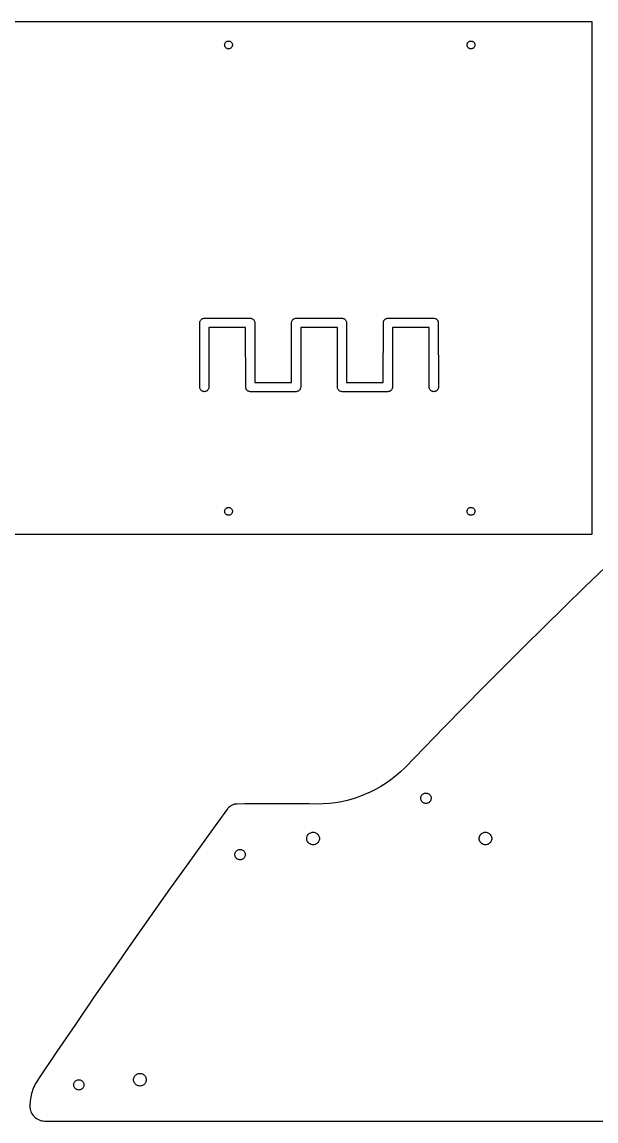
# Model space of a CAD drawing. Header units: metres. Extents: x 0 to 3190, y 0 to 479.
# Drawn here: x 279.8 to 530, y 0 to 479 of the extents above; entities that cross this region are included whole.
import ezdxf

# ---------------------------------------------------------------- set-up
doc = ezdxf.new("R2010")
doc.units = ezdxf.units.M

msp = doc.modelspace()

# ---------------------------------------------------------------- linework, layer by layer
for p, q in [((528.32, 478.985), (0, 478.985)), ((528.32, 255.727), (528.32, 478.985)), ((368.139, 469.207), (368.182, 469.425)), ((368.182, 469.425), (368.253, 469.636)), ((368.253, 469.636), (368.352, 469.835)), ((368.352, 469.835), (368.475, 470.02)), ((368.475, 470.02), (368.622, 470.187)), ((368.622, 470.187), (368.789, 470.334)), ((368.789, 470.334), (368.974, 470.457)), ((368.974, 470.457), (369.173, 470.556)), ((369.173, 470.556), (369.384, 470.627)), ((369.384, 470.627), (369.602, 470.671)), ((369.602, 470.671), (369.824, 470.685)), ((369.824, 470.685), (370.046, 470.671)), ((370.046, 470.671), (370.264, 470.627)), ((370.264, 470.627), (370.475, 470.556)), ((370.475, 470.556), (370.674, 470.457)), ((370.674, 470.457), (370.859, 470.334)), ((370.859, 470.334), (371.026, 470.187)), ((371.026, 470.187), (371.173, 470.02)), ((371.173, 470.02), (371.296, 469.835)), ((371.296, 469.835), (371.395, 469.636)), ((371.395, 469.636), (371.466, 469.425)), ((371.466, 469.425), (371.509, 469.207)), ((473.803, 469.207), (473.846, 469.425)), ((473.846, 469.425), (473.917, 469.636)), ((473.917, 469.636), (474.016, 469.835)), ((474.016, 469.835), (474.139, 470.02)), ((474.139, 470.02), (474.286, 470.187)), ((474.286, 470.187), (474.453, 470.334)), ((474.453, 470.334), (474.638, 470.457)), ((474.638, 470.457), (474.837, 470.556)), ((474.837, 470.556), (475.048, 470.627)), ((475.048, 470.627), (475.266, 470.671)), ((475.266, 470.671), (475.488, 470.685)), ((475.488, 470.685), (475.71, 470.671)), ((475.71, 470.671), (475.928, 470.627)), ((475.928, 470.627), (476.139, 470.556)), ((476.139, 470.556), (476.338, 470.457)), ((476.338, 470.457), (476.523, 470.334)), ((476.523, 470.334), (476.69, 470.187)), ((476.69, 470.187), (476.837, 470.02)), ((476.837, 470.02), (476.96, 469.835)), ((476.96, 469.835), (477.059, 469.636)), ((477.059, 469.636), (477.13, 469.425)), ((477.13, 469.425), (477.173, 469.207)), ((368.124, 468.985), (368.139, 469.207)), ((368.139, 468.763), (368.124, 468.985)), ((368.182, 468.545), (368.139, 468.763)), ((368.253, 468.335), (368.182, 468.545)), ((368.352, 468.135), (368.253, 468.335)), ((368.475, 467.95), (368.352, 468.135)), ((368.622, 467.783), (368.475, 467.95)), ((368.789, 467.636), (368.622, 467.783)), ((368.974, 467.513), (368.789, 467.636)), ((369.173, 467.415), (368.974, 467.513)), ((369.384, 467.343), (369.173, 467.415)), ((369.602, 467.3), (369.384, 467.343)), ((369.824, 467.285), (369.602, 467.3)), ((370.046, 467.3), (369.824, 467.285)), ((370.264, 467.343), (370.046, 467.3)), ((370.475, 467.415), (370.264, 467.343)), ((370.674, 467.513), (370.475, 467.415)), ((370.859, 467.636), (370.674, 467.513)), ((371.026, 467.783), (370.859, 467.636)), ((371.173, 467.95), (371.026, 467.783)), ((371.296, 468.135), (371.173, 467.95)), ((371.395, 468.335), (371.296, 468.135)), ((371.466, 468.545), (371.395, 468.335)), ((371.509, 468.763), (371.466, 468.545)), ((371.509, 469.207), (371.524, 468.985)), ((371.524, 468.985), (371.509, 468.763)), ((473.788, 468.985), (473.803, 469.207)), ((473.803, 468.763), (473.788, 468.985)), ((473.846, 468.545), (473.803, 468.763)), ((473.917, 468.335), (473.846, 468.545)), ((474.016, 468.135), (473.917, 468.335)), ((474.139, 467.95), (474.016, 468.135)), ((474.286, 467.783), (474.139, 467.95)), ((474.453, 467.636), (474.286, 467.783)), ((474.638, 467.513), (474.453, 467.636)), ((474.837, 467.415), (474.638, 467.513)), ((475.048, 467.343), (474.837, 467.415)), ((475.266, 467.3), (475.048, 467.343)), ((475.488, 467.285), (475.266, 467.3)), ((475.71, 467.3), (475.488, 467.285)), ((475.928, 467.343), (475.71, 467.3)), ((476.139, 467.415), (475.928, 467.343)), ((476.338, 467.513), (476.139, 467.415)), ((476.523, 467.636), (476.338, 467.513)), ((476.69, 467.783), (476.523, 467.636)), ((476.837, 467.95), (476.69, 467.783)), ((476.96, 468.135), (476.837, 467.95)), ((477.059, 468.335), (476.96, 468.135)), ((477.13, 468.545), (477.059, 468.335)), ((477.173, 468.763), (477.13, 468.545)), ((477.173, 469.207), (477.188, 468.985)), ((477.188, 468.985), (477.173, 468.763)), ((358.298, 349.599), (358.532, 349.715)), ((358.532, 349.715), (358.78, 349.799)), ((358.78, 349.799), (359.037, 349.85)), ((359.037, 349.85), (359.298, 349.867)), ((359.298, 349.867), (379.258, 349.867)), ((379.258, 349.867), (379.519, 349.85)), ((379.519, 349.85), (379.775, 349.799)), ((379.775, 349.799), (380.023, 349.715)), ((380.023, 349.715), (380.258, 349.599)), ((398.298, 349.599), (398.532, 349.715)), ((398.532, 349.715), (398.78, 349.799)), ((398.78, 349.799), (399.037, 349.85)), ((399.037, 349.85), (399.298, 349.867)), ((399.298, 349.867), (419.258, 349.867)), ((419.258, 349.867), (419.519, 349.85)), ((419.519, 349.85), (419.775, 349.799)), ((419.775, 349.799), (420.023, 349.715)), ((420.023, 349.715), (420.258, 349.599)), ((438.298, 349.599), (438.532, 349.715)), ((438.532, 349.715), (438.78, 349.799)), ((438.78, 349.799), (439.037, 349.85)), ((439.037, 349.85), (439.298, 349.867)), ((439.298, 349.867), (459.258, 349.867)), ((459.258, 349.867), (459.519, 349.85)), ((459.519, 349.85), (459.775, 349.799)), ((459.775, 349.799), (460.023, 349.715)), ((460.023, 349.715), (460.258, 349.599)), ((357.258, 319.867), (357.298, 347.867)), ((357.298, 347.867), (357.315, 348.128)), ((357.315, 348.128), (357.366, 348.385)), ((357.366, 348.385), (357.45, 348.633)), ((357.45, 348.633), (357.566, 348.867)), ((357.566, 348.867), (357.711, 349.085)), ((357.711, 349.085), (357.883, 349.282)), ((357.883, 349.282), (358.08, 349.454)), ((358.08, 349.454), (358.298, 349.599)), ((361.295, 345.867), (361.258, 319.867)), ((377.26, 345.867), (361.295, 345.867)), ((377.298, 319.867), (377.26, 345.867)), ((380.258, 349.599), (380.475, 349.454)), ((380.475, 349.454), (380.672, 349.282)), ((380.672, 349.282), (380.844, 349.085)), ((380.844, 349.085), (380.99, 348.867)), ((380.99, 348.867), (381.105, 348.633)), ((381.105, 348.633), (381.189, 348.385)), ((381.189, 348.385), (381.24, 348.128)), ((381.24, 348.128), (381.258, 347.867)), ((381.258, 347.867), (381.295, 321.867)), ((397.26, 321.867), (397.298, 347.867)), ((397.298, 347.867), (397.315, 348.128)), ((397.315, 348.128), (397.366, 348.385)), ((397.366, 348.385), (397.45, 348.633)), ((397.45, 348.633), (397.566, 348.867)), ((397.566, 348.867), (397.711, 349.085)), ((397.711, 349.085), (397.883, 349.282)), ((397.883, 349.282), (398.08, 349.454)), ((398.08, 349.454), (398.298, 349.599)), ((401.295, 345.867), (401.258, 319.867)), ((417.26, 345.867), (401.295, 345.867)), ((417.298, 319.867), (417.26, 345.867)), ((420.258, 349.599), (420.475, 349.454)), ((420.475, 349.454), (420.672, 349.282)), ((420.672, 349.282), (420.844, 349.085)), ((420.844, 349.085), (420.99, 348.867)), ((420.99, 348.867), (421.105, 348.633)), ((421.105, 348.633), (421.189, 348.385)), ((421.189, 348.385), (421.24, 348.128)), ((421.24, 348.128), (421.258, 347.867)), ((421.258, 347.867), (421.295, 321.867)), ((437.26, 321.867), (437.298, 347.867)), ((437.298, 347.867), (437.315, 348.128)), ((437.315, 348.128), (437.366, 348.385)), ((437.366, 348.385), (437.45, 348.633)), ((437.45, 348.633), (437.566, 348.867)), ((437.566, 348.867), (437.711, 349.085)), ((437.711, 349.085), (437.883, 349.282)), ((437.883, 349.282), (438.08, 349.454)), ((438.08, 349.454), (438.298, 349.599)), ((441.295, 345.867), (441.258, 319.867)), ((457.26, 345.867), (441.295, 345.867)), ((457.298, 319.867), (457.26, 345.867)), ((460.258, 349.599), (460.475, 349.454)), ((460.475, 349.454), (460.672, 349.282)), ((460.672, 349.282), (460.844, 349.085)), ((460.844, 349.085), (460.99, 348.867)), ((460.99, 348.867), (461.105, 348.633)), ((461.105, 348.633), (461.189, 348.385)), ((461.189, 348.385), (461.24, 348.128)), ((461.24, 348.128), (461.258, 347.867)), ((461.258, 347.867), (461.298, 319.867)), ((381.295, 321.867), (397.26, 321.867)), ((421.295, 321.867), (437.26, 321.867)), ((357.275, 319.606), (357.258, 319.867)), ((357.326, 319.35), (357.275, 319.606)), ((357.41, 319.102), (357.326, 319.35)), ((357.526, 318.867), (357.41, 319.102)), ((357.671, 318.65), (357.526, 318.867)), ((357.843, 318.453), (357.671, 318.65)), ((358.04, 318.281), (357.843, 318.453)), ((358.258, 318.135), (358.04, 318.281)), ((358.492, 318.02), (358.258, 318.135)), ((358.74, 317.936), (358.492, 318.02)), ((358.997, 317.884), (358.74, 317.936)), ((359.258, 317.867), (358.997, 317.884)), ((359.519, 317.884), (359.258, 317.867)), ((359.775, 317.936), (359.519, 317.884)), ((360.023, 318.02), (359.775, 317.936)), ((360.258, 318.135), (360.023, 318.02)), ((360.475, 318.281), (360.258, 318.135)), ((360.672, 318.453), (360.475, 318.281)), ((360.844, 318.65), (360.672, 318.453)), ((360.99, 318.867), (360.844, 318.65)), ((361.105, 319.102), (360.99, 318.867)), ((361.189, 319.35), (361.105, 319.102)), ((361.24, 319.606), (361.189, 319.35)), ((361.258, 319.867), (361.24, 319.606)), ((377.315, 319.606), (377.298, 319.867)), ((377.366, 319.35), (377.315, 319.606)), ((377.45, 319.102), (377.366, 319.35)), ((377.566, 318.867), (377.45, 319.102)), ((377.711, 318.65), (377.566, 318.867)), ((377.883, 318.453), (377.711, 318.65)), ((378.08, 318.281), (377.883, 318.453)), ((378.298, 318.135), (378.08, 318.281)), ((378.532, 318.02), (378.298, 318.135)), ((378.78, 317.936), (378.532, 318.02)), ((379.037, 317.884), (378.78, 317.936)), ((379.298, 317.867), (379.037, 317.884)), ((399.258, 317.867), (379.298, 317.867)), ((399.519, 317.884), (399.258, 317.867)), ((399.775, 317.936), (399.519, 317.884)), ((400.023, 318.02), (399.775, 317.936)), ((400.258, 318.135), (400.023, 318.02)), ((400.475, 318.281), (400.258, 318.135)), ((400.672, 318.453), (400.475, 318.281)), ((400.844, 318.65), (400.672, 318.453)), ((400.99, 318.867), (400.844, 318.65)), ((401.105, 319.102), (400.99, 318.867)), ((401.189, 319.35), (401.105, 319.102)), ((401.24, 319.606), (401.189, 319.35)), ((401.258, 319.867), (401.24, 319.606)), ((417.315, 319.606), (417.298, 319.867)), ((417.366, 319.35), (417.315, 319.606)), ((417.45, 319.102), (417.366, 319.35)), ((417.566, 318.867), (417.45, 319.102)), ((417.711, 318.65), (417.566, 318.867)), ((417.883, 318.453), (417.711, 318.65)), ((418.08, 318.281), (417.883, 318.453)), ((418.298, 318.135), (418.08, 318.281)), ((418.532, 318.02), (418.298, 318.135)), ((418.78, 317.936), (418.532, 318.02)), ((419.037, 317.884), (418.78, 317.936)), ((419.298, 317.867), (419.037, 317.884)), ((439.258, 317.867), (419.298, 317.867)), ((439.519, 317.884), (439.258, 317.867)), ((439.775, 317.936), (439.519, 317.884)), ((440.023, 318.02), (439.775, 317.936)), ((440.258, 318.135), (440.023, 318.02)), ((440.475, 318.281), (440.258, 318.135)), ((440.672, 318.453), (440.475, 318.281)), ((440.844, 318.65), (440.672, 318.453)), ((440.99, 318.867), (440.844, 318.65)), ((441.105, 319.102), (440.99, 318.867)), ((441.189, 319.35), (441.105, 319.102)), ((441.24, 319.606), (441.189, 319.35)), ((441.258, 319.867), (441.24, 319.606)), ((457.315, 319.606), (457.298, 319.867)), ((457.366, 319.35), (457.315, 319.606)), ((457.45, 319.102), (457.366, 319.35)), ((457.566, 318.867), (457.45, 319.102)), ((457.711, 318.65), (457.566, 318.867)), ((457.883, 318.453), (457.711, 318.65)), ((458.08, 318.281), (457.883, 318.453)), ((458.298, 318.135), (458.08, 318.281)), ((458.532, 318.02), (458.298, 318.135)), ((458.78, 317.936), (458.532, 318.02)), ((459.037, 317.884), (458.78, 317.936)), ((459.298, 317.867), (459.037, 317.884)), ((459.559, 317.884), (459.298, 317.867)), ((459.815, 317.936), (459.559, 317.884)), ((460.063, 318.02), (459.815, 317.936)), ((460.298, 318.135), (460.063, 318.02)), ((460.515, 318.281), (460.298, 318.135)), ((460.712, 318.453), (460.515, 318.281)), ((460.884, 318.65), (460.712, 318.453)), ((461.03, 318.867), (460.884, 318.65)), ((461.145, 319.102), (461.03, 318.867)), ((461.229, 319.35), (461.145, 319.102)), ((461.28, 319.606), (461.229, 319.35)), ((461.298, 319.867), (461.28, 319.606)), ((368.124, 265.727), (368.139, 265.949)), ((368.139, 265.505), (368.124, 265.727)), ((368.139, 265.949), (368.182, 266.167)), ((368.182, 265.287), (368.139, 265.505)), ((368.182, 266.167), (368.253, 266.378)), ((368.253, 265.076), (368.182, 265.287)), ((368.253, 266.378), (368.352, 266.577)), ((368.352, 264.877), (368.253, 265.076)), ((368.352, 266.577), (368.475, 266.762)), ((368.475, 264.692), (368.352, 264.877)), ((368.475, 266.762), (368.622, 266.929)), ((368.622, 264.525), (368.475, 264.692)), ((368.622, 266.929), (368.789, 267.076)), ((368.789, 264.378), (368.622, 264.525)), ((368.789, 267.076), (368.974, 267.199)), ((368.974, 264.255), (368.789, 264.378)), ((368.974, 267.199), (369.173, 267.298)), ((369.173, 264.156), (368.974, 264.255)), ((369.173, 267.298), (369.384, 267.369)), ((369.384, 264.085), (369.173, 264.156)), ((369.384, 267.369), (369.602, 267.412)), ((369.602, 264.042), (369.384, 264.085)), ((369.602, 267.412), (369.824, 267.427)), ((369.824, 264.027), (369.602, 264.042)), ((369.824, 267.427), (370.046, 267.412)), ((370.046, 264.042), (369.824, 264.027)), ((370.046, 267.412), (370.264, 267.369)), ((370.264, 264.085), (370.046, 264.042)), ((370.264, 267.369), (370.475, 267.298)), ((370.475, 264.156), (370.264, 264.085)), ((370.475, 267.298), (370.674, 267.199)), ((370.674, 264.255), (370.475, 264.156)), ((370.674, 267.199), (370.859, 267.076)), ((370.859, 264.378), (370.674, 264.255)), ((370.859, 267.076), (371.026, 266.929)), ((371.026, 264.525), (370.859, 264.378)), ((371.026, 266.929), (371.173, 266.762)), ((371.173, 264.692), (371.026, 264.525)), ((371.173, 266.762), (371.296, 266.577)), ((371.296, 264.877), (371.173, 264.692)), ((371.296, 266.577), (371.395, 266.378)), ((371.395, 265.076), (371.296, 264.877)), ((371.395, 266.378), (371.466, 266.167)), ((371.466, 265.287), (371.395, 265.076)), ((371.466, 266.167), (371.509, 265.949)), ((371.509, 265.505), (371.466, 265.287)), ((371.509, 265.949), (371.524, 265.727)), ((371.524, 265.727), (371.509, 265.505)), ((473.788, 265.727), (473.803, 265.949)), ((473.803, 265.505), (473.788, 265.727)), ((473.803, 265.949), (473.846, 266.167)), ((473.846, 265.287), (473.803, 265.505)), ((473.846, 266.167), (473.917, 266.378)), ((473.917, 265.076), (473.846, 265.287)), ((473.917, 266.378), (474.016, 266.577)), ((474.016, 264.877), (473.917, 265.076)), ((474.016, 266.577), (474.139, 266.762)), ((474.139, 264.692), (474.016, 264.877)), ((474.139, 266.762), (474.286, 266.929)), ((474.286, 264.525), (474.139, 264.692)), ((474.286, 266.929), (474.453, 267.076)), ((474.453, 264.378), (474.286, 264.525)), ((474.453, 267.076), (474.638, 267.199)), ((474.638, 264.255), (474.453, 264.378)), ((474.638, 267.199), (474.837, 267.298)), ((474.837, 264.156), (474.638, 264.255)), ((474.837, 267.298), (475.048, 267.369)), ((475.048, 264.085), (474.837, 264.156)), ((475.048, 267.369), (475.266, 267.412)), ((475.266, 264.042), (475.048, 264.085)), ((475.266, 267.412), (475.488, 267.427)), ((475.488, 264.027), (475.266, 264.042)), ((475.488, 267.427), (475.71, 267.412)), ((475.71, 264.042), (475.488, 264.027)), ((475.71, 267.412), (475.928, 267.369)), ((475.928, 264.085), (475.71, 264.042)), ((475.928, 267.369), (476.139, 267.298)), ((476.139, 264.156), (475.928, 264.085)), ((476.139, 267.298), (476.338, 267.199)), ((476.338, 264.255), (476.139, 264.156)), ((476.338, 267.199), (476.523, 267.076)), ((476.523, 264.378), (476.338, 264.255)), ((476.523, 267.076), (476.69, 266.929)), ((476.69, 264.525), (476.523, 264.378)), ((476.69, 266.929), (476.837, 266.762)), ((476.837, 264.692), (476.69, 264.525)), ((476.837, 266.762), (476.96, 266.577)), ((476.96, 264.877), (476.837, 264.692)), ((476.96, 266.577), (477.059, 266.378)), ((477.059, 265.076), (476.96, 264.877)), ((477.059, 266.378), (477.13, 266.167)), ((477.13, 265.287), (477.059, 265.076)), ((477.13, 266.167), (477.173, 265.949)), ((477.173, 265.505), (477.13, 265.287)), ((477.173, 265.949), (477.188, 265.727)), ((477.188, 265.727), (477.173, 265.505)), ((0, 255.727), (528.32, 255.727)), ((534.073, 241.369), (525.173, 232.784)), ((525.173, 232.784), (516.308, 224.164)), ((516.308, 224.164), (507.478, 215.508)), ((507.478, 215.508), (498.682, 206.818)), ((498.682, 206.818), (489.922, 198.093)), ((489.922, 198.093), (481.197, 189.332)), ((481.197, 189.332), (472.507, 180.537)), ((472.507, 180.537), (463.851, 171.707)), ((463.851, 171.707), (455.231, 162.842)), ((455.231, 162.842), (446.645, 153.942)), ((446.645, 153.942), (444.726, 152.114)), ((440.629, 148.752), (438.462, 147.226)), ((442.719, 150.383), (440.629, 148.752)), ((444.726, 152.114), (442.719, 150.383)), ((433.917, 144.502), (431.55, 143.31)), ((436.223, 145.808), (433.917, 144.502)), ((438.462, 147.226), (436.223, 145.808)), ((418.996, 139.163), (416.385, 138.71)), ((421.583, 139.744), (418.996, 139.163)), ((424.137, 140.451), (421.583, 139.744)), ((426.654, 141.282), (424.137, 140.451)), ((429.127, 142.236), (426.654, 141.282)), ((431.55, 143.31), (429.127, 142.236)), ((453.611, 140.671), (453.63, 140.965)), ((453.63, 140.377), (453.611, 140.671)), ((453.63, 140.965), (453.687, 141.253)), ((453.687, 140.089), (453.63, 140.377)), ((453.687, 141.253), (453.782, 141.532)), ((453.782, 139.81), (453.687, 140.089)), ((453.782, 141.532), (453.912, 141.796)), ((453.912, 139.546), (453.782, 139.81)), ((453.912, 141.796), (454.076, 142.041)), ((454.076, 139.301), (453.912, 139.546)), ((454.076, 142.041), (454.27, 142.262)), ((454.27, 139.08), (454.076, 139.301)), ((454.27, 142.262), (454.491, 142.456)), ((454.491, 138.886), (454.27, 139.08)), ((454.491, 142.456), (454.736, 142.62)), ((454.736, 142.62), (455, 142.75)), ((455, 142.75), (455.278, 142.844)), ((455.278, 142.844), (455.567, 142.902)), ((455.567, 142.902), (455.861, 142.921)), ((455.861, 142.921), (456.154, 142.902)), ((456.154, 142.902), (456.443, 142.844)), ((456.443, 142.844), (456.722, 142.75)), ((456.722, 142.75), (456.986, 142.62)), ((456.986, 142.62), (457.23, 142.456)), ((457.23, 142.456), (457.452, 142.262)), ((457.452, 139.08), (457.23, 138.886)), ((457.452, 142.262), (457.646, 142.041)), ((457.646, 139.301), (457.452, 139.08)), ((457.646, 142.041), (457.809, 141.796)), ((457.809, 139.546), (457.646, 139.301)), ((457.809, 141.796), (457.939, 141.532)), ((457.939, 139.81), (457.809, 139.546)), ((457.939, 141.532), (458.034, 141.253)), ((458.034, 140.089), (457.939, 139.81)), ((458.034, 141.253), (458.091, 140.965)), ((458.091, 140.377), (458.034, 140.089)), ((458.091, 140.965), (458.111, 140.671)), ((458.111, 140.671), (458.091, 140.377)), ((369.336, 135.993), (360.885, 124.374)), ((369.516, 136.234), (369.336, 135.993)), ((369.709, 136.463), (369.516, 136.234)), ((369.916, 136.68), (369.709, 136.463)), ((370.135, 136.885), (369.916, 136.68)), ((370.367, 137.076), (370.135, 136.885)), ((370.609, 137.252), (370.367, 137.076)), ((370.861, 137.414), (370.609, 137.252)), ((371.123, 137.561), (370.861, 137.414)), ((371.393, 137.691), (371.123, 137.561)), ((371.671, 137.805), (371.393, 137.691)), ((371.954, 137.902), (371.671, 137.805)), ((372.244, 137.982), (371.954, 137.902)), ((372.537, 138.045), (372.244, 137.982)), ((372.833, 138.09), (372.537, 138.045)), ((373.132, 138.116), (372.833, 138.09)), ((373.432, 138.125), (373.132, 138.116)), ((376.935, 138.189), (373.432, 138.125)), ((380.438, 138.238), (376.935, 138.189)), ((383.941, 138.273), (380.438, 138.238)), ((387.444, 138.294), (383.941, 138.273)), ((390.947, 138.301), (387.444, 138.294)), ((394.45, 138.294), (390.947, 138.301)), ((397.953, 138.273), (394.45, 138.294)), ((401.456, 138.238), (397.953, 138.273)), ((404.959, 138.189), (401.456, 138.238)), ((408.462, 138.125), (404.959, 138.189)), ((411.111, 138.191), (408.462, 138.125)), ((413.755, 138.385), (411.111, 138.191)), ((416.385, 138.71), (413.755, 138.385)), ((454.736, 138.722), (454.491, 138.886)), ((455, 138.592), (454.736, 138.722)), ((455.278, 138.498), (455, 138.592)), ((455.567, 138.44), (455.278, 138.498)), ((455.861, 138.421), (455.567, 138.44)), ((456.154, 138.44), (455.861, 138.421)), ((456.443, 138.498), (456.154, 138.44)), ((456.722, 138.592), (456.443, 138.498)), ((456.986, 138.722), (456.722, 138.592)), ((457.23, 138.886), (456.986, 138.722)), ((404.29, 124.5), (404.49, 124.8)), ((404.49, 124.8), (404.727, 125.07)), ((404.727, 125.07), (404.997, 125.307)), ((404.997, 125.307), (405.296, 125.507)), ((405.296, 125.507), (405.619, 125.666)), ((405.619, 125.666), (405.96, 125.782)), ((405.96, 125.782), (406.312, 125.852)), ((406.312, 125.852), (406.671, 125.875)), ((406.671, 125.875), (407.03, 125.852)), ((407.03, 125.852), (407.383, 125.782)), ((407.383, 125.782), (407.724, 125.666)), ((407.724, 125.666), (408.046, 125.507)), ((408.046, 125.507), (408.345, 125.307)), ((408.345, 125.307), (408.616, 125.07)), ((408.616, 125.07), (408.853, 124.8)), ((408.853, 124.8), (409.053, 124.5)), ((479.429, 124.5), (479.629, 124.8)), ((479.629, 124.8), (479.866, 125.07)), ((479.866, 125.07), (480.137, 125.307)), ((480.137, 125.307), (480.436, 125.507)), ((480.436, 125.507), (480.758, 125.666)), ((480.758, 125.666), (481.099, 125.782)), ((481.099, 125.782), (481.452, 125.852)), ((481.452, 125.852), (481.811, 125.875)), ((481.811, 125.875), (482.17, 125.852)), ((482.17, 125.852), (482.523, 125.782)), ((482.523, 125.782), (482.863, 125.666)), ((482.863, 125.666), (483.186, 125.507)), ((483.186, 125.507), (483.485, 125.307)), ((483.485, 125.307), (483.755, 125.07)), ((483.755, 125.07), (483.993, 124.8)), ((483.993, 124.8), (484.192, 124.5)), ((360.885, 124.374), (352.48, 112.722)), ((403.921, 123.125), (403.945, 123.484)), ((403.945, 122.767), (403.921, 123.125)), ((403.945, 123.484), (404.015, 123.837)), ((404.015, 122.414), (403.945, 122.767)), ((404.015, 123.837), (404.131, 124.178)), ((404.131, 122.073), (404.015, 122.414)), ((404.131, 124.178), (404.29, 124.5)), ((404.29, 121.75), (404.131, 122.073)), ((404.49, 121.451), (404.29, 121.75)), ((404.727, 121.181), (404.49, 121.451)), ((404.997, 120.944), (404.727, 121.181)), ((405.296, 120.744), (404.997, 120.944)), ((405.619, 120.585), (405.296, 120.744)), ((405.96, 120.469), (405.619, 120.585)), ((406.312, 120.399), (405.96, 120.469)), ((406.671, 120.375), (406.312, 120.399)), ((407.03, 120.399), (406.671, 120.375)), ((407.383, 120.469), (407.03, 120.399)), ((407.724, 120.585), (407.383, 120.469)), ((408.046, 120.744), (407.724, 120.585)), ((408.345, 120.944), (408.046, 120.744)), ((408.616, 121.181), (408.345, 120.944)), ((408.853, 121.451), (408.616, 121.181)), ((409.053, 121.75), (408.853, 121.451)), ((409.053, 124.5), (409.212, 124.178)), ((409.212, 122.073), (409.053, 121.75)), ((409.212, 124.178), (409.328, 123.837)), ((409.328, 122.414), (409.212, 122.073)), ((409.328, 123.837), (409.398, 123.484)), ((409.398, 122.767), (409.328, 122.414)), ((409.398, 123.484), (409.421, 123.125)), ((409.421, 123.125), (409.398, 122.767)), ((479.061, 123.125), (479.084, 123.484)), ((479.084, 122.767), (479.061, 123.125)), ((479.084, 123.484), (479.155, 123.837)), ((479.155, 122.414), (479.084, 122.767)), ((479.155, 123.837), (479.27, 124.178)), ((479.27, 122.073), (479.155, 122.414)), ((479.27, 124.178), (479.429, 124.5)), ((479.429, 121.75), (479.27, 122.073)), ((479.629, 121.451), (479.429, 121.75)), ((479.866, 121.181), (479.629, 121.451)), ((480.137, 120.944), (479.866, 121.181)), ((480.436, 120.744), (480.137, 120.944)), ((480.758, 120.585), (480.436, 120.744)), ((481.099, 120.469), (480.758, 120.585)), ((481.452, 120.399), (481.099, 120.469)), ((481.811, 120.375), (481.452, 120.399)), ((482.17, 120.399), (481.811, 120.375)), ((482.523, 120.469), (482.17, 120.399)), ((482.863, 120.585), (482.523, 120.469)), ((483.186, 120.744), (482.863, 120.585)), ((483.485, 120.944), (483.186, 120.744)), ((483.755, 121.181), (483.485, 120.944)), ((483.993, 121.451), (483.755, 121.181)), ((484.192, 121.75), (483.993, 121.451)), ((484.192, 124.5), (484.351, 124.178)), ((484.351, 122.073), (484.192, 121.75)), ((484.351, 124.178), (484.467, 123.837)), ((484.467, 122.414), (484.351, 122.073)), ((484.467, 123.837), (484.537, 123.484)), ((484.537, 122.767), (484.467, 122.414)), ((484.537, 123.484), (484.561, 123.125)), ((484.561, 123.125), (484.537, 122.767)), ((372.57, 116.104), (372.589, 116.398)), ((372.589, 115.81), (372.57, 116.104)), ((372.589, 116.398), (372.646, 116.686)), ((372.646, 115.522), (372.589, 115.81)), ((372.646, 116.686), (372.741, 116.965)), ((372.741, 115.243), (372.646, 115.522)), ((372.741, 116.965), (372.871, 117.229)), ((372.871, 114.979), (372.741, 115.243)), ((372.871, 117.229), (373.035, 117.474)), ((373.035, 114.734), (372.871, 114.979)), ((373.035, 117.474), (373.229, 117.695)), ((373.229, 117.695), (373.45, 117.889)), ((373.45, 117.889), (373.695, 118.053)), ((373.695, 118.053), (373.959, 118.183)), ((373.959, 118.183), (374.237, 118.277)), ((374.237, 118.277), (374.526, 118.335)), ((374.526, 118.335), (374.82, 118.354)), ((374.82, 118.354), (375.114, 118.335)), ((375.114, 118.335), (375.402, 118.277)), ((375.402, 118.277), (375.681, 118.183)), ((375.681, 118.183), (375.945, 118.053)), ((375.945, 118.053), (376.19, 117.889)), ((376.19, 117.889), (376.411, 117.695)), ((376.411, 117.695), (376.605, 117.474)), ((376.605, 117.474), (376.768, 117.229)), ((376.768, 114.979), (376.605, 114.734)), ((376.768, 117.229), (376.899, 116.965)), ((376.899, 115.243), (376.768, 114.979)), ((376.899, 116.965), (376.993, 116.686)), ((376.993, 115.522), (376.899, 115.243)), ((376.993, 116.686), (377.051, 116.398)), ((377.051, 115.81), (376.993, 115.522)), ((377.051, 116.398), (377.07, 116.104)), ((377.07, 116.104), (377.051, 115.81)), ((352.48, 112.722), (344.123, 101.037)), ((373.229, 114.513), (373.035, 114.734)), ((373.45, 114.319), (373.229, 114.513)), ((373.695, 114.155), (373.45, 114.319)), ((373.959, 114.025), (373.695, 114.155)), ((374.237, 113.931), (373.959, 114.025)), ((374.526, 113.873), (374.237, 113.931)), ((374.82, 113.854), (374.526, 113.873)), ((375.114, 113.873), (374.82, 113.854)), ((375.402, 113.931), (375.114, 113.873)), ((375.681, 114.025), (375.402, 113.931)), ((375.945, 114.155), (375.681, 114.025)), ((376.19, 114.319), (375.945, 114.155)), ((376.411, 114.513), (376.19, 114.319)), ((376.605, 114.734), (376.411, 114.513)), ((344.123, 101.037), (335.813, 89.3192)), ((335.813, 89.3192), (327.55, 77.5682)), ((327.55, 77.5682), (319.334, 65.7843)), ((319.334, 65.7843), (311.165, 53.9675)), ((311.165, 53.9675), (303.043, 42.1177)), ((303.043, 42.1177), (294.968, 30.2349)), ((294.968, 30.2349), (286.94, 18.3192)), ((328.632, 19.0524), (328.791, 19.375)), ((328.791, 19.375), (328.991, 19.6741)), ((328.991, 19.6741), (329.228, 19.9445)), ((329.228, 19.9445), (329.498, 20.1817)), ((329.498, 20.1817), (329.798, 20.3816)), ((329.798, 20.3816), (330.12, 20.5407)), ((330.12, 20.5407), (330.461, 20.6563)), ((330.461, 20.6563), (330.814, 20.7265)), ((330.814, 20.7265), (331.173, 20.75)), ((331.173, 20.75), (331.531, 20.7265)), ((331.531, 20.7265), (331.884, 20.6563)), ((331.884, 20.6563), (332.225, 20.5407)), ((332.225, 20.5407), (332.548, 20.3816)), ((332.548, 20.3816), (332.847, 20.1817)), ((332.847, 20.1817), (333.117, 19.9445)), ((333.117, 19.9445), (333.354, 19.6741)), ((333.354, 19.6741), (333.554, 19.375)), ((333.554, 19.375), (333.713, 19.0524)), ((285.005, 14.9037), (284.698, 14.1797)), ((285.339, 15.6153), (285.005, 14.9037)), ((285.7, 16.3137), (285.339, 15.6153)), ((286.088, 16.9978), (285.7, 16.3137)), ((286.501, 17.6666), (286.088, 16.9978)), ((286.94, 18.3192), (286.501, 17.6666)), ((302.307, 15.7578), (302.326, 16.0515)), ((302.326, 15.4641), (302.307, 15.7578)), ((302.326, 16.0515), (302.383, 16.3402)), ((302.383, 15.1755), (302.326, 15.4641)), ((302.383, 16.3402), (302.478, 16.6189)), ((302.478, 14.8968), (302.383, 15.1755)), ((302.478, 16.6189), (302.608, 16.8828)), ((302.608, 14.6328), (302.478, 14.8968)), ((302.608, 16.8828), (302.772, 17.1275)), ((302.772, 14.3881), (302.608, 14.6328)), ((302.772, 17.1275), (302.966, 17.3488)), ((302.966, 14.1668), (302.772, 14.3881)), ((302.966, 17.3488), (303.187, 17.5429)), ((303.187, 17.5429), (303.432, 17.7064)), ((303.432, 17.7064), (303.696, 17.8366)), ((303.696, 17.8366), (303.974, 17.9312)), ((303.974, 17.9312), (304.263, 17.9886)), ((304.263, 17.9886), (304.557, 18.0078)), ((304.557, 18.0078), (304.85, 17.9886)), ((304.85, 17.9886), (305.139, 17.9312)), ((305.139, 17.9312), (305.418, 17.8366)), ((305.418, 17.8366), (305.682, 17.7064)), ((305.682, 17.7064), (305.926, 17.5429)), ((305.926, 17.5429), (306.148, 17.3488)), ((306.148, 17.3488), (306.342, 17.1275)), ((306.342, 14.3881), (306.148, 14.1668)), ((306.342, 17.1275), (306.505, 16.8828)), ((306.505, 14.6328), (306.342, 14.3881)), ((306.505, 16.8828), (306.635, 16.6189)), ((306.635, 14.8968), (306.505, 14.6328)), ((306.635, 16.6189), (306.73, 16.3402)), ((306.73, 15.1755), (306.635, 14.8968)), ((306.73, 16.3402), (306.787, 16.0515)), ((306.787, 15.4641), (306.73, 15.1755)), ((306.787, 16.0515), (306.807, 15.7578)), ((306.807, 15.7578), (306.787, 15.4641)), ((328.423, 18), (328.446, 18.3589)), ((328.446, 17.6411), (328.423, 18)), ((328.446, 18.3589), (328.516, 18.7117)), ((328.516, 17.2882), (328.446, 17.6411)), ((328.516, 18.7117), (328.632, 19.0524)), ((328.632, 16.9476), (328.516, 17.2882)), ((328.791, 16.625), (328.632, 16.9476)), ((328.991, 16.3259), (328.791, 16.625)), ((329.228, 16.0555), (328.991, 16.3259)), ((329.498, 15.8183), (329.228, 16.0555)), ((329.798, 15.6184), (329.498, 15.8183)), ((330.12, 15.4593), (329.798, 15.6184)), ((330.461, 15.3437), (330.12, 15.4593)), ((330.814, 15.2735), (330.461, 15.3437)), ((331.173, 15.25), (330.814, 15.2735)), ((331.531, 15.2735), (331.173, 15.25)), ((331.884, 15.3437), (331.531, 15.2735)), ((332.225, 15.4593), (331.884, 15.3437)), ((332.548, 15.6184), (332.225, 15.4593)), ((332.847, 15.8183), (332.548, 15.6184)), ((333.117, 16.0555), (332.847, 15.8183)), ((333.354, 16.3259), (333.117, 16.0555)), ((333.554, 16.625), (333.354, 16.3259)), ((333.713, 16.9476), (333.554, 16.625)), ((333.713, 19.0524), (333.829, 18.7117)), ((333.829, 17.2882), (333.713, 16.9476)), ((333.829, 18.7117), (333.899, 18.3589)), ((333.899, 17.6411), (333.829, 17.2882)), ((333.899, 18.3589), (333.923, 18)), ((333.923, 18), (333.899, 17.6411)), ((283.455, 9.6394), (283.35, 8.8602)), ((283.589, 10.4141), (283.455, 9.6394)), ((283.753, 11.1831), (283.589, 10.4141)), ((283.946, 11.9452), (283.753, 11.1831)), ((284.169, 12.6994), (283.946, 11.9452)), ((284.419, 13.4447), (284.169, 12.6994)), ((284.698, 14.1797), (284.419, 13.4447)), ((303.187, 13.9728), (302.966, 14.1668)), ((303.432, 13.8093), (303.187, 13.9728)), ((303.696, 13.6791), (303.432, 13.8093)), ((303.974, 13.5845), (303.696, 13.6791)), ((304.263, 13.5271), (303.974, 13.5845)), ((304.557, 13.5078), (304.263, 13.5271)), ((304.85, 13.5271), (304.557, 13.5078)), ((305.139, 13.5845), (304.85, 13.5271)), ((305.418, 13.6791), (305.139, 13.5845)), ((305.682, 13.8093), (305.418, 13.6791)), ((305.926, 13.9728), (305.682, 13.8093)), ((306.148, 14.1668), (305.926, 13.9728)), ((283.23, 7.2926), (283.215, 6.5065)), ((283.215, 6.5065), (283.215, 6.4935)), ((283.215, 6.4935), (283.247, 5.857)), ((283.275, 8.0776), (283.23, 7.2926)), ((283.247, 5.857), (283.34, 5.2267)), ((283.35, 8.8602), (283.275, 8.0776)), ((283.34, 5.2267), (283.495, 4.6085)), ((283.495, 4.6085), (283.71, 4.0085)), ((283.71, 4.0085), (283.982, 3.4325)), ((283.982, 3.4325), (284.31, 2.8859)), ((284.31, 2.8859), (284.689, 2.374)), ((284.689, 2.374), (285.117, 1.9019)), ((285.117, 1.9019), (285.589, 1.474)), ((285.589, 1.474), (286.101, 1.0943)), ((286.101, 1.0943), (286.648, 0.7667)), ((286.648, 0.7667), (287.224, 0.4943)), ((287.224, 0.4943), (287.824, 0.2796)), ((287.824, 0.2796), (288.442, 0.1248)), ((288.442, 0.1248), (289.072, 0.0313)), ((289.072, 0.0313), (289.709, 0)), ((289.709, 0), (544.431, 0))]:
    msp.add_line(p, q)

doc.saveas('drawing.dxf')
